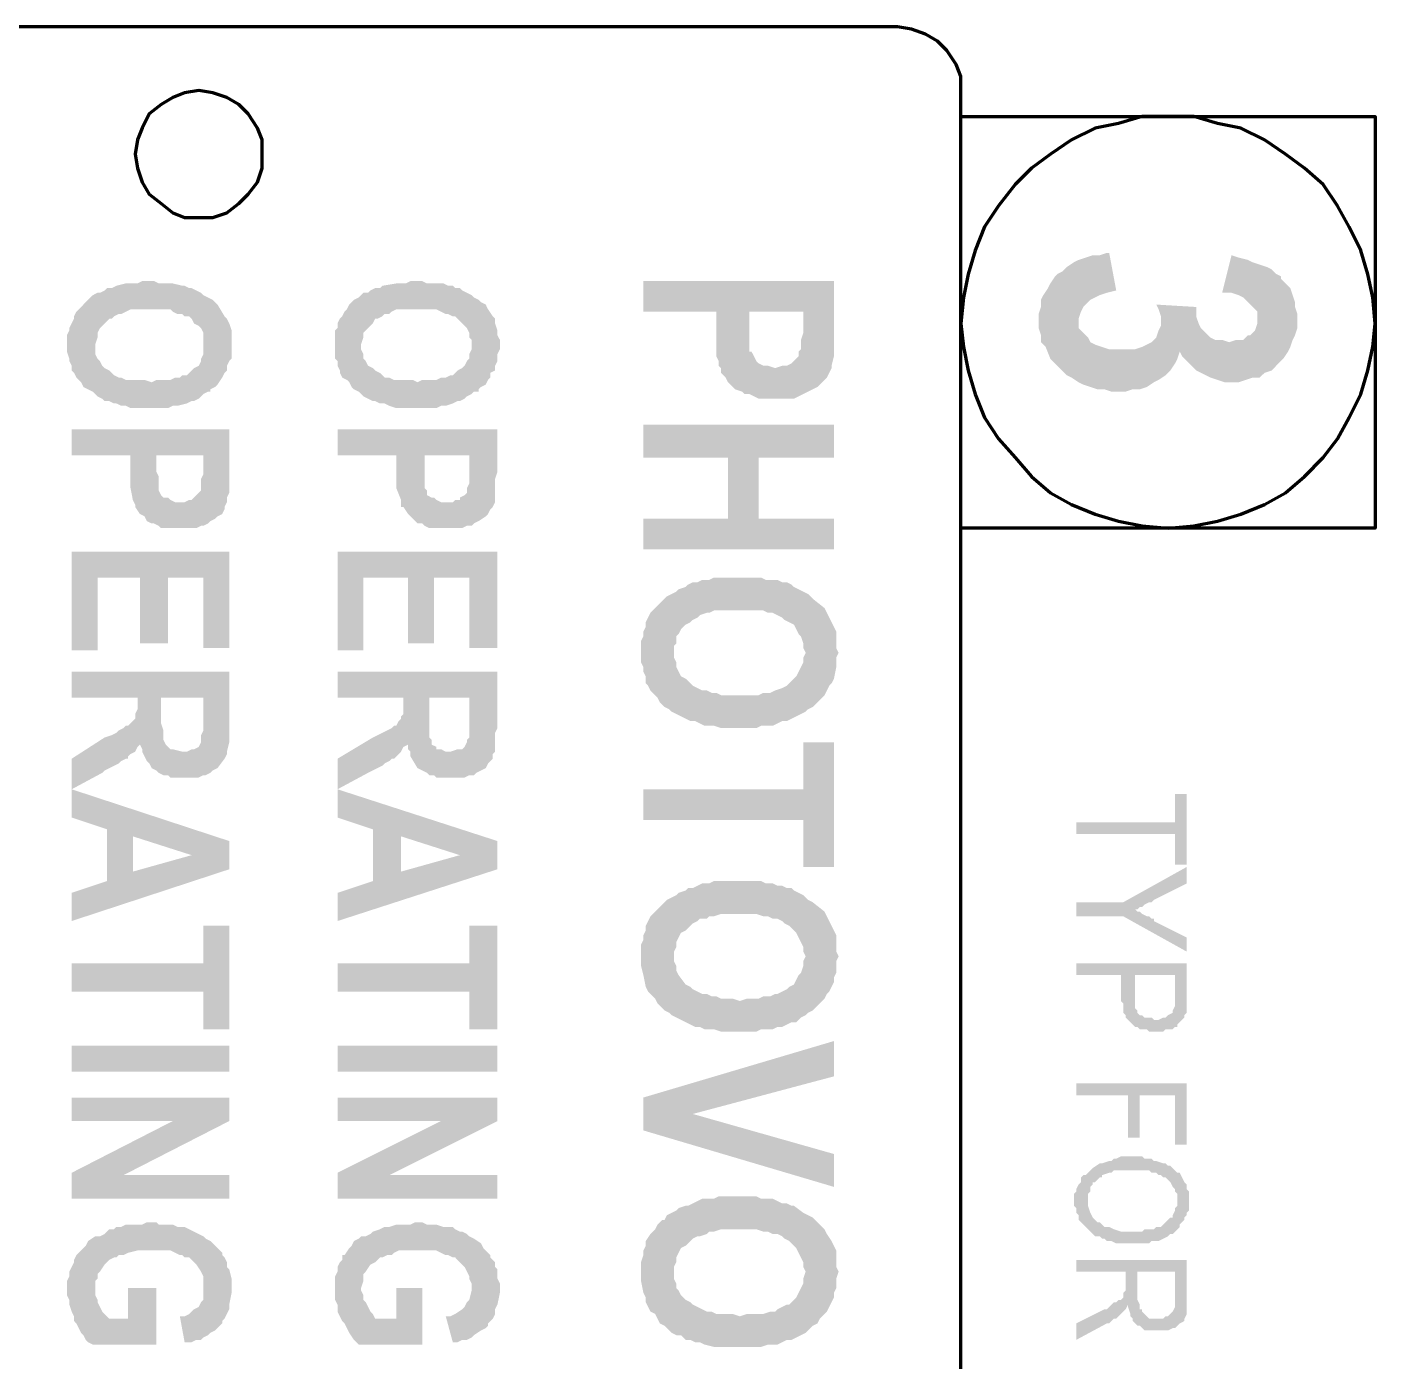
# Model space of a CAD drawing. Header units: inches. Extents: x -186 to 186, y -282 to 282.
# Drawn here: x -161.93 to -140.7, y 127.89 to 148.89 of the extents above; entities that cross this region are included whole.
import ezdxf

# ---------------------------------------------------------------- set-up
doc = ezdxf.new("R2010")
doc.units = ezdxf.units.IN
doc.header["$MEASUREMENT"] = 0
doc.layers.add('H', color=7, linetype='CONTINUOUS', lineweight=100)
doc.layers.add('P', color=250, linetype='CONTINUOUS', lineweight=100)

msp = doc.modelspace()

# ---------------------------------------------------------------- hatches: boundary and pattern name
at = {"layer": 'H', "linetype": 'Continuous'}
for points in [[(-144.778, 144.741), (-144.889, 145.333), (-144.926, 145.333), (-145.037, 145.296), (-145.148, 145.296), (-145.259, 145.259), (-145.37, 145.222), (-145.444, 145.185), (-145.556, 145.111), (-145.63, 145.037), (-145.704, 145), (-145.741, 144.963), (-145.815, 144.852), (-145.852, 144.778), (-145.926, 144.667), (-145.963, 144.593), (-145.963, 144.481), (-146, 144.37), (-146, 144.148), (-145.963, 144.037), (-145.963, 143.926), (-145.889, 143.852), (-145.815, 143.667), (-145.704, 143.556), (-145.63, 143.481), (-145.556, 143.407), (-145.481, 143.37), (-145.37, 143.296), (-145.37, 144.259), (-145.37, 144.296), (-145.333, 144.407), (-145.296, 144.481), (-145.222, 144.556), (-145.185, 144.593), (-145.111, 144.63), (-145.037, 144.667), (-144.926, 144.704)], [(-141.926, 144.296), (-141.926, 144.37), (-141.963, 144.481), (-141.963, 144.556), (-142, 144.667), (-142.037, 144.778), (-142.111, 144.852), (-142.185, 144.926), (-142.185, 144.963), (-142.259, 145), (-142.333, 145.074), (-142.407, 145.111), (-142.519, 145.148), (-142.63, 145.185), (-142.704, 145.222), (-142.852, 145.259), (-142.963, 145.296), (-143.111, 144.704), (-142.963, 144.704), (-142.852, 144.667), (-142.778, 144.63), (-142.704, 144.556), (-142.63, 144.481), (-142.556, 144.407), (-142.556, 144.296), (-142.519, 143.37), (-142.444, 143.444), (-142.333, 143.481), (-142.259, 143.556), (-142.222, 143.593), (-142.148, 143.667), (-142.074, 143.778), (-142.037, 143.852), (-142, 143.963), (-141.963, 144.037), (-141.926, 144.148)], [(-158.704, 143.889), (-158.704, 143.963), (-158.704, 144.037), (-158.704, 144.111), (-158.741, 144.222), (-158.778, 144.296), (-158.815, 144.333), (-158.926, 144.519), (-158.963, 144.556), (-159, 144.593), (-159.074, 144.63), (-159.148, 144.667), (-159.185, 144.704), (-159.259, 144.741), (-159.333, 144.778), (-159.37, 144.778), (-159.444, 144.815), (-159.481, 144.815), (-159.63, 144.852), (-159.704, 144.852), (-159.778, 144.852), (-159.852, 144.852), (-159.926, 144.889), (-160.111, 144.889), (-160.185, 144.852), (-160.222, 144.852), (-160.333, 144.852), (-160.37, 144.852), (-160.519, 144.815), (-160.593, 144.778), (-160.667, 144.778), (-160.704, 144.741), (-160.778, 144.704), (-160.815, 144.704), (-160.889, 144.667), (-160.926, 144.63), (-160.963, 144.593), (-161, 144.556), (-161.037, 144.519), (-161.111, 144.444), (-161.148, 144.407), (-161.185, 144.333), (-161.185, 144.296), (-161.222, 144.222), (-161.259, 144.148), (-161.259, 144.111), (-161.296, 144.037), (-161.296, 143.778), (-161.259, 143.667), (-161.259, 143.63), (-161.222, 143.556), (-161.222, 143.481), (-161.185, 143.444), (-161.148, 143.37), (-161.111, 143.333), (-161.074, 143.296), (-161.037, 143.222), (-160.963, 143.185), (-160.889, 143.148), (-160.852, 143.111), (-160.852, 143.889), (-160.815, 144), (-160.815, 144.074), (-160.778, 144.148), (-160.741, 144.185), (-160.704, 144.222), (-160.63, 144.296), (-160.593, 144.296), (-160.556, 144.333), (-160.481, 144.37), (-160.444, 144.37), (-160.37, 144.407), (-160.296, 144.444), (-160.222, 144.444), (-160.148, 144.444), (-160.074, 144.444), (-159.889, 144.444), (-159.815, 144.444), (-159.741, 144.444), (-159.667, 144.444), (-159.63, 144.407), (-159.556, 144.37), (-159.481, 144.37), (-159.444, 144.333), (-159.37, 144.333), (-159.333, 144.296), (-159.296, 144.222), (-159.222, 144.185), (-159.185, 144.148), (-159.148, 144.074), (-159.148, 144), (-159.148, 143.963), (-159.148, 143.889), (-159.074, 143.148), (-159.037, 143.148), (-159.037, 143.185), (-158.963, 143.222), (-158.926, 143.259), (-158.852, 143.37), (-158.815, 143.444), (-158.778, 143.481), (-158.778, 143.556), (-158.741, 143.63), (-158.704, 143.667), (-158.704, 143.741), (-158.704, 143.815)], [(-154.481, 143.889), (-154.481, 143.963), (-154.519, 144.037), (-154.519, 144.111), (-154.556, 144.222), (-154.556, 144.296), (-154.593, 144.333), (-154.667, 144.444), (-154.704, 144.519), (-154.778, 144.556), (-154.815, 144.593), (-154.889, 144.63), (-154.926, 144.667), (-155, 144.704), (-155.074, 144.741), (-155.111, 144.778), (-155.185, 144.778), (-155.222, 144.815), (-155.296, 144.815), (-155.37, 144.852), (-155.444, 144.852), (-155.481, 144.852), (-155.556, 144.852), (-155.63, 144.852), (-155.704, 144.889), (-155.889, 144.889), (-155.963, 144.852), (-156.037, 144.852), (-156.111, 144.852), (-156.333, 144.815), (-156.37, 144.778), (-156.444, 144.778), (-156.519, 144.741), (-156.556, 144.704), (-156.63, 144.704), (-156.667, 144.667), (-156.704, 144.63), (-156.778, 144.593), (-156.815, 144.556), (-156.852, 144.519), (-156.889, 144.444), (-156.926, 144.407), (-156.963, 144.333), (-157, 144.296), (-157.037, 144.222), (-157.037, 144.148), (-157.074, 144.111), (-157.074, 144.037), (-157.074, 143.778), (-157.074, 143.667), (-157.037, 143.63), (-157.037, 143.556), (-157, 143.481), (-157, 143.444), (-156.963, 143.37), (-156.889, 143.333), (-156.852, 143.296), (-156.815, 143.222), (-156.778, 143.185), (-156.704, 143.148), (-156.667, 143.111), (-156.667, 143.889), (-156.63, 144), (-156.63, 144.074), (-156.556, 144.148), (-156.519, 144.185), (-156.481, 144.222), (-156.444, 144.296), (-156.407, 144.296), (-156.333, 144.333), (-156.296, 144.37), (-156.222, 144.37), (-156.185, 144.407), (-156.111, 144.444), (-156.037, 144.444), (-155.963, 144.444), (-155.852, 144.444), (-155.704, 144.444), (-155.63, 144.444), (-155.556, 144.444), (-155.481, 144.444), (-155.407, 144.407), (-155.333, 144.37), (-155.296, 144.37), (-155.222, 144.333), (-155.185, 144.333), (-155.148, 144.296), (-155.074, 144.222), (-155.037, 144.185), (-155, 144.148), (-154.963, 144.074), (-154.963, 144), (-154.926, 143.963), (-154.926, 143.889), (-154.889, 143.148), (-154.815, 143.148), (-154.815, 143.185), (-154.778, 143.222), (-154.704, 143.259), (-154.667, 143.333), (-154.63, 143.37), (-154.63, 143.444), (-154.556, 143.481), (-154.556, 143.556), (-154.519, 143.63), (-154.519, 143.667), (-154.519, 143.741), (-154.481, 143.815)], [(-149.222, 144.111), (-149.222, 144.889), (-152.222, 144.889), (-152.222, 144.407), (-151.074, 144.407), (-151.074, 143.889), (-151.074, 143.815), (-151.074, 143.704), (-151.037, 143.63), (-151.037, 143.556), (-151, 143.519), (-151, 143.444), (-150.926, 143.37), (-150.889, 143.296), (-150.778, 143.185), (-150.667, 143.148), (-150.63, 143.111), (-150.556, 144.407), (-149.704, 144.407), (-149.704, 144.185), (-149.704, 143.111), (-149.63, 143.148), (-149.556, 143.185), (-149.481, 143.222), (-149.444, 143.259), (-149.37, 143.333), (-149.333, 143.37), (-149.296, 143.444), (-149.259, 143.519), (-149.259, 143.556), (-149.222, 143.704), (-149.222, 143.778), (-149.222, 143.889), (-149.222, 144)], [(-149.704, 143.111), (-149.704, 144.185), (-149.704, 144.074), (-149.741, 143.963), (-149.741, 143.889), (-149.741, 143.815), (-149.778, 143.778), (-149.778, 143.704), (-149.815, 143.667), (-149.889, 143.593), (-149.963, 143.556), (-150.037, 143.556), (-150.148, 143.519), (-150.259, 143.556), (-150.333, 143.556), (-150.407, 143.593), (-150.444, 143.63), (-150.481, 143.704), (-150.519, 143.778), (-150.556, 143.778), (-150.556, 143.852), (-150.556, 143.926), (-150.556, 144.407), (-150.63, 143.111), (-150.556, 143.111), (-150.481, 143.074), (-150.407, 143.037), (-150.333, 143.037), (-150.222, 143.037), (-150, 143.037), (-149.926, 143.037), (-149.852, 143.037), (-149.778, 143.074)], [(-142.519, 143.37), (-142.556, 144.296), (-142.556, 144.222), (-142.593, 144.111), (-142.667, 144.037), (-142.704, 144.037), (-142.778, 143.963), (-142.889, 143.963), (-143, 143.926), (-143.111, 143.963), (-143.222, 143.963), (-143.296, 144), (-143.37, 144.074), (-143.444, 144.148), (-143.481, 144.222), (-143.519, 144.333), (-143.519, 144.481), (-144.148, 144.519), (-144.111, 144.444), (-144.074, 144.333), (-144.074, 144.222), (-144, 143.407), (-143.926, 143.481), (-143.852, 143.593), (-143.815, 143.667), (-143.778, 143.778), (-143.741, 143.704), (-143.667, 143.63), (-143.593, 143.556), (-143.519, 143.481), (-143.444, 143.444), (-143.37, 143.407), (-143.296, 143.37), (-143.074, 143.296), (-142.852, 143.296), (-142.741, 143.333), (-142.63, 143.37)], [(-144, 143.407), (-144.074, 144.222), (-144.074, 144.185), (-144.111, 144.111), (-144.148, 144), (-144.222, 143.926), (-144.296, 143.889), (-144.37, 143.852), (-144.481, 143.815), (-144.556, 143.815), (-144.704, 143.815), (-144.778, 143.815), (-144.889, 143.815), (-145, 143.852), (-145.111, 143.889), (-145.185, 143.926), (-145.222, 144), (-145.296, 144.074), (-145.37, 144.148), (-145.37, 144.259), (-145.37, 143.296), (-145.296, 143.259), (-145.185, 143.222), (-145.074, 143.185), (-144.963, 143.185), (-144.852, 143.148), (-144.63, 143.148), (-144.519, 143.185), (-144.407, 143.185), (-144.296, 143.222), (-144.185, 143.296), (-144.111, 143.333)], [(-159.074, 143.148), (-159.148, 143.889), (-159.148, 143.815), (-159.148, 143.741), (-159.185, 143.667), (-159.185, 143.63), (-159.222, 143.556), (-159.296, 143.519), (-159.333, 143.481), (-159.37, 143.444), (-159.407, 143.407), (-159.481, 143.407), (-159.519, 143.37), (-159.593, 143.37), (-159.667, 143.333), (-159.741, 143.333), (-159.815, 143.333), (-159.889, 143.333), (-159.963, 143.296), (-160.074, 143.333), (-160.148, 143.333), (-160.222, 143.333), (-160.296, 143.333), (-160.37, 143.333), (-160.444, 143.37), (-160.481, 143.37), (-160.556, 143.407), (-160.593, 143.444), (-160.63, 143.481), (-160.704, 143.519), (-160.741, 143.556), (-160.778, 143.63), (-160.815, 143.667), (-160.852, 143.741), (-160.852, 143.815), (-160.852, 143.889), (-160.852, 143.111), (-160.815, 143.074), (-160.741, 143.037), (-160.704, 143), (-160.63, 143), (-160.556, 142.963), (-160.519, 142.963), (-160.444, 142.926), (-160.37, 142.926), (-160.296, 142.889), (-160.222, 142.889), (-160.074, 142.889), (-160, 142.889), (-159.926, 142.889), (-159.778, 142.889), (-159.704, 142.889), (-159.63, 142.926), (-159.556, 142.926), (-159.407, 142.963), (-159.333, 143), (-159.296, 143), (-159.222, 143.037), (-159.185, 143.074), (-159.148, 143.111)], [(-154.889, 143.148), (-154.926, 143.889), (-154.926, 143.815), (-154.963, 143.741), (-154.963, 143.667), (-155, 143.63), (-155.037, 143.556), (-155.074, 143.519), (-155.148, 143.481), (-155.222, 143.407), (-155.259, 143.407), (-155.333, 143.37), (-155.407, 143.37), (-155.481, 143.333), (-155.519, 143.333), (-155.63, 143.333), (-155.704, 143.333), (-155.778, 143.296), (-155.852, 143.333), (-155.963, 143.333), (-156.037, 143.333), (-156.111, 143.333), (-156.148, 143.333), (-156.222, 143.37), (-156.296, 143.37), (-156.333, 143.407), (-156.37, 143.444), (-156.444, 143.481), (-156.481, 143.519), (-156.556, 143.556), (-156.593, 143.63), (-156.63, 143.667), (-156.63, 143.741), (-156.667, 143.815), (-156.667, 143.889), (-156.667, 143.111), (-156.63, 143.074), (-156.556, 143.037), (-156.481, 143), (-156.444, 143), (-156.37, 142.963), (-156.296, 142.963), (-156.222, 142.926), (-156.111, 142.889), (-156.037, 142.889), (-155.852, 142.889), (-155.778, 142.889), (-155.704, 142.889), (-155.556, 142.889), (-155.481, 142.889), (-155.407, 142.926), (-155.333, 142.926), (-155.222, 142.963), (-155.148, 143), (-155.111, 143), (-155.037, 143.037), (-155, 143.074), (-154.926, 143.111)], [(-149.222, 142.111), (-149.222, 142.63), (-152.222, 142.63), (-152.222, 142.111), (-150.889, 142.111), (-150.889, 141.148), (-150.407, 142.111)], [(-158.741, 141.889), (-158.741, 142.556), (-161.222, 142.556), (-161.222, 142.148), (-160.296, 142.148), (-160.296, 141.63), (-160.259, 141.444), (-160.222, 141.37), (-160.222, 141.333), (-160.148, 141.222), (-160.074, 141.185), (-160.037, 141.111), (-159.963, 141.074), (-159.926, 141.074), (-159.889, 142.148), (-159.148, 142.148), (-159.148, 141.926), (-159.148, 141.037), (-159.074, 141.074), (-159.037, 141.111), (-158.963, 141.148), (-158.926, 141.185), (-158.852, 141.222), (-158.815, 141.296), (-158.815, 141.333), (-158.778, 141.407), (-158.778, 141.444), (-158.778, 141.481), (-158.741, 141.556), (-158.741, 141.778)], [(-154.519, 141.889), (-154.519, 142.556), (-157.037, 142.556), (-157.037, 142.148), (-156.111, 142.148), (-156.111, 141.63), (-156.037, 141.444), (-156.037, 141.37), (-156.037, 141.333), (-156, 141.333), (-155.926, 141.222), (-155.889, 141.185), (-155.815, 141.111), (-155.778, 141.074), (-155.704, 141.074), (-155.667, 142.148), (-154.963, 142.148), (-154.963, 141.926), (-154.926, 141.037), (-154.889, 141.074), (-154.815, 141.111), (-154.704, 141.185), (-154.667, 141.222), (-154.63, 141.296), (-154.593, 141.333), (-154.556, 141.407), (-154.556, 141.444), (-154.556, 141.481), (-154.556, 141.556), (-154.556, 141.778)], [(-159.148, 141.037), (-159.148, 141.926), (-159.148, 141.852), (-159.185, 141.778), (-159.185, 141.704), (-159.185, 141.63), (-159.185, 141.593), (-159.222, 141.556), (-159.259, 141.519), (-159.296, 141.481), (-159.333, 141.444), (-159.37, 141.444), (-159.444, 141.407), (-159.593, 141.407), (-159.667, 141.444), (-159.704, 141.481), (-159.778, 141.481), (-159.815, 141.519), (-159.852, 141.593), (-159.852, 141.63), (-159.852, 141.667), (-159.852, 141.741), (-159.852, 141.815), (-159.889, 141.889), (-159.889, 142.148), (-159.926, 141.074), (-159.852, 141.037), (-159.815, 141), (-159.741, 141), (-159.667, 141), (-159.333, 141), (-159.259, 141), (-159.185, 141.037)], [(-154.926, 141.037), (-154.963, 141.926), (-154.963, 141.852), (-154.963, 141.778), (-154.963, 141.704), (-155, 141.63), (-155, 141.593), (-155, 141.556), (-155.037, 141.519), (-155.111, 141.481), (-155.111, 141.444), (-155.185, 141.444), (-155.222, 141.407), (-155.407, 141.407), (-155.481, 141.444), (-155.519, 141.481), (-155.556, 141.481), (-155.63, 141.519), (-155.63, 141.593), (-155.667, 141.63), (-155.667, 141.667), (-155.667, 141.741), (-155.667, 141.815), (-155.667, 141.889), (-155.667, 142.148), (-155.704, 141.074), (-155.667, 141.037), (-155.593, 141), (-155.481, 141), (-155.148, 141), (-155.074, 141), (-155, 141.037)], [(-149.222, 140.667), (-149.222, 141.148), (-150.407, 141.148), (-150.407, 142.111), (-150.889, 141.148), (-152.222, 141.148), (-152.222, 140.667)], [(-158.741, 139.111), (-158.741, 140.63), (-161.222, 140.63), (-161.222, 139.074), (-160.815, 139.074), (-160.815, 140.222), (-160.148, 140.222), (-160.148, 139.185), (-159.704, 139.185), (-159.704, 140.222), (-159.148, 140.222), (-159.148, 139.111)], [(-154.519, 139.111), (-154.519, 140.63), (-157.037, 140.63), (-157.037, 139.074), (-156.63, 139.074), (-156.63, 140.222), (-155.926, 140.222), (-155.926, 139.185), (-155.519, 139.185), (-155.519, 140.222), (-154.963, 140.222), (-154.963, 139.111)], [(-149.148, 139.037), (-149.185, 139.111), (-149.185, 139.222), (-149.185, 139.296), (-149.185, 139.37), (-149.222, 139.444), (-149.259, 139.519), (-149.296, 139.593), (-149.333, 139.667), (-149.37, 139.741), (-149.556, 139.889), (-149.63, 139.963), (-149.704, 140), (-149.778, 140.037), (-149.852, 140.074), (-149.889, 140.111), (-149.963, 140.148), (-150.037, 140.148), (-150.111, 140.185), (-150.185, 140.185), (-150.296, 140.185), (-150.37, 140.222), (-150.444, 140.222), (-150.556, 140.222), (-150.63, 140.222), (-150.852, 140.222), (-150.926, 140.222), (-151.037, 140.222), (-151.111, 140.222), (-151.185, 140.185), (-151.296, 140.185), (-151.37, 140.148), (-151.444, 140.148), (-151.519, 140.111), (-151.556, 140.074), (-151.667, 140.037), (-151.704, 140), (-151.778, 139.963), (-151.852, 139.926), (-151.889, 139.889), (-151.926, 139.852), (-152, 139.778), (-152.037, 139.741), (-152.111, 139.667), (-152.148, 139.593), (-152.185, 139.519), (-152.185, 139.444), (-152.222, 139.37), (-152.222, 139.296), (-152.259, 139.222), (-152.259, 139.148), (-152.259, 139), (-152.259, 138.889), (-152.222, 138.815), (-152.222, 138.741), (-152.185, 138.667), (-152.185, 138.556), (-152.148, 138.519), (-152.111, 138.444), (-152.037, 138.37), (-152, 138.333), (-151.963, 138.259), (-151.889, 138.185), (-151.815, 138.148), (-151.778, 138.111), (-151.741, 139.037), (-151.741, 139.148), (-151.704, 139.185), (-151.704, 139.296), (-151.667, 139.333), (-151.63, 139.407), (-151.556, 139.481), (-151.481, 139.519), (-151.444, 139.556), (-151.37, 139.593), (-151.333, 139.63), (-151.222, 139.667), (-151.185, 139.667), (-151.111, 139.704), (-151, 139.704), (-150.889, 139.704), (-150.519, 139.704), (-150.444, 139.704), (-150.333, 139.704), (-150.259, 139.667), (-150.185, 139.667), (-150.111, 139.63), (-150.037, 139.593), (-150, 139.556), (-149.926, 139.519), (-149.852, 139.481), (-149.815, 139.407), (-149.778, 139.333), (-149.741, 139.296), (-149.704, 139.185), (-149.704, 139.111), (-149.667, 139.037), (-149.63, 138.148), (-149.556, 138.185), (-149.481, 138.259), (-149.444, 138.296), (-149.37, 138.37), (-149.333, 138.444), (-149.296, 138.519), (-149.259, 138.556), (-149.222, 138.63), (-149.185, 138.815), (-149.185, 138.889), (-149.185, 138.963)], [(-149.63, 138.148), (-149.667, 139.037), (-149.704, 138.963), (-149.704, 138.889), (-149.741, 138.815), (-149.778, 138.741), (-149.815, 138.667), (-149.852, 138.63), (-149.926, 138.556), (-149.963, 138.519), (-150.037, 138.481), (-150.148, 138.444), (-150.222, 138.407), (-150.333, 138.407), (-150.407, 138.37), (-150.519, 138.37), (-150.593, 138.37), (-150.704, 138.37), (-150.815, 138.37), (-150.889, 138.37), (-151, 138.37), (-151.074, 138.407), (-151.148, 138.407), (-151.222, 138.444), (-151.296, 138.444), (-151.37, 138.481), (-151.444, 138.519), (-151.481, 138.556), (-151.556, 138.63), (-151.63, 138.667), (-151.667, 138.741), (-151.704, 138.815), (-151.704, 138.889), (-151.741, 138.963), (-151.741, 139.037), (-151.778, 138.111), (-151.704, 138.074), (-151.63, 138.037), (-151.556, 138), (-151.481, 137.963), (-151.407, 137.963), (-151.333, 137.926), (-151.259, 137.889), (-151.111, 137.889), (-151, 137.852), (-150.889, 137.852), (-150.519, 137.852), (-150.444, 137.852), (-150.37, 137.889), (-150.259, 137.889), (-150.185, 137.889), (-150.111, 137.926), (-150.037, 137.963), (-149.963, 137.963), (-149.815, 138.037), (-149.741, 138.074), (-149.667, 138.111)], [(-158.741, 137.852), (-158.741, 138.741), (-161.222, 138.741), (-161.222, 138.333), (-160.185, 138.333), (-160.185, 138.222), (-160.185, 137.556), (-160.148, 137.593), (-160.111, 137.519), (-160.111, 137.481), (-160.074, 137.407), (-160.037, 137.333), (-160, 137.296), (-159.963, 137.222), (-159.889, 137.185), (-159.852, 137.148), (-159.815, 138.333), (-159.148, 138.333), (-159.148, 137.111), (-159.111, 137.111), (-159.037, 137.148), (-159, 137.185), (-158.926, 137.222), (-158.815, 137.37), (-158.778, 137.444), (-158.778, 137.481), (-158.741, 137.63), (-158.741, 137.778)], [(-154.519, 137.852), (-154.519, 138.741), (-157.037, 138.741), (-157.037, 138.333), (-156, 138.333), (-156, 138.222), (-156, 137.556), (-155.926, 137.593), (-155.926, 137.519), (-155.889, 137.481), (-155.889, 137.407), (-155.778, 137.222), (-155.704, 137.185), (-155.63, 137.148), (-155.593, 138.333), (-154.963, 138.333), (-154.963, 137.111), (-154.889, 137.111), (-154.852, 137.148), (-154.778, 137.185), (-154.704, 137.222), (-154.667, 137.296), (-154.593, 137.37), (-154.593, 137.444), (-154.556, 137.481), (-154.556, 137.63), (-154.556, 137.778)], [(-160.185, 137.556), (-160.185, 138.222), (-160.185, 138.148), (-160.222, 138.074), (-160.222, 138.037), (-160.222, 138), (-160.259, 137.963), (-160.333, 137.889), (-160.37, 137.889), (-160.407, 137.852), (-160.481, 137.815), (-160.519, 137.778), (-160.593, 137.741), (-160.704, 137.704), (-161.222, 137.37), (-161.222, 136.889), (-160.741, 137.148), (-160.704, 137.185), (-160.63, 137.222), (-160.481, 137.296), (-160.444, 137.333), (-160.37, 137.37), (-160.333, 137.37), (-160.333, 137.407), (-160.296, 137.444), (-160.222, 137.481)], [(-159.148, 137.111), (-159.148, 138), (-159.148, 137.815), (-159.185, 137.741), (-159.185, 137.704), (-159.185, 137.667), (-159.185, 137.63), (-159.222, 137.556), (-159.296, 137.519), (-159.333, 137.519), (-159.407, 137.481), (-159.481, 137.481), (-159.63, 137.519), (-159.667, 137.519), (-159.704, 137.556), (-159.741, 137.593), (-159.778, 137.667), (-159.778, 137.704), (-159.778, 137.815), (-159.815, 137.926), (-159.815, 138.333), (-159.852, 137.148), (-159.778, 137.111), (-159.704, 137.111), (-159.667, 137.074), (-159.593, 137.074), (-159.296, 137.074), (-159.222, 137.074)], [(-156, 137.556), (-156, 138.222), (-156, 138.148), (-156, 138.074), (-156.037, 138.037), (-156.037, 138), (-156.074, 137.963), (-156.111, 137.889), (-156.148, 137.889), (-156.185, 137.852), (-156.259, 137.815), (-156.333, 137.778), (-156.407, 137.741), (-156.481, 137.704), (-157.037, 137.37), (-157.037, 136.889), (-156.556, 137.148), (-156.481, 137.185), (-156.407, 137.222), (-156.333, 137.259), (-156.296, 137.296), (-156.222, 137.333), (-156.185, 137.37), (-156.148, 137.37), (-156.111, 137.407), (-156.074, 137.444), (-156.037, 137.481)], [(-154.963, 137.111), (-154.963, 138), (-154.963, 137.815), (-154.963, 137.741), (-154.963, 137.704), (-155, 137.667), (-155, 137.63), (-155.037, 137.556), (-155.074, 137.519), (-155.148, 137.519), (-155.259, 137.481), (-155.296, 137.481), (-155.333, 137.481), (-155.407, 137.519), (-155.481, 137.519), (-155.481, 137.556), (-155.556, 137.593), (-155.556, 137.667), (-155.593, 137.704), (-155.593, 137.815), (-155.593, 137.926), (-155.593, 138.333), (-155.63, 137.148), (-155.593, 137.111), (-155.519, 137.111), (-155.481, 137.074), (-155.37, 137.074), (-155.111, 137.074), (-155.037, 137.074)], [(-149.222, 135.667), (-149.222, 137.63), (-149.704, 137.63), (-149.704, 136.889), (-152.222, 136.889), (-152.222, 136.407), (-149.704, 136.407), (-149.704, 135.667)], [(-158.741, 135.63), (-158.741, 136.074), (-161.222, 136.889), (-161.222, 136.444), (-160.667, 136.259), (-160.667, 135.444), (-160.259, 136.148), (-159.333, 135.852)], [(-154.519, 135.63), (-154.519, 136.074), (-157.037, 136.889), (-157.037, 136.444), (-156.481, 136.259), (-156.481, 135.444), (-156.037, 136.148), (-155.111, 135.852)], [(-143.667, 135.704), (-143.667, 136.815), (-143.852, 136.815), (-143.852, 136.37), (-145.407, 136.37), (-145.407, 136.185), (-143.852, 136.185), (-143.852, 135.704)], [(-158.741, 135.63), (-159.333, 135.852), (-160.259, 135.593), (-160.259, 136.148), (-160.667, 135.444), (-161.222, 135.259), (-161.222, 134.815)], [(-154.519, 135.63), (-155.111, 135.852), (-156.037, 135.593), (-156.037, 136.148), (-156.481, 135.444), (-157.037, 135.259), (-157.037, 134.815)], [(-143.667, 135.407), (-143.667, 135.667), (-144.667, 135.111), (-144.481, 135), (-144.444, 135), (-144.407, 135.037), (-144.37, 135.037), (-144.333, 135.074), (-144.259, 135.111), (-144.222, 135.111), (-144.185, 135.148)], [(-149.148, 134.259), (-149.185, 134.333), (-149.185, 134.444), (-149.185, 134.519), (-149.185, 134.593), (-149.259, 134.741), (-149.296, 134.815), (-149.333, 134.889), (-149.37, 134.963), (-149.556, 135.111), (-149.63, 135.148), (-149.704, 135.222), (-149.852, 135.296), (-149.889, 135.333), (-149.963, 135.333), (-150.037, 135.37), (-150.111, 135.37), (-150.185, 135.407), (-150.296, 135.407), (-150.37, 135.444), (-150.444, 135.444), (-150.556, 135.444), (-150.63, 135.444), (-150.852, 135.444), (-150.926, 135.444), (-151.037, 135.444), (-151.111, 135.444), (-151.185, 135.407), (-151.296, 135.407), (-151.37, 135.37), (-151.444, 135.333), (-151.519, 135.333), (-151.556, 135.296), (-151.667, 135.259), (-151.704, 135.222), (-151.778, 135.185), (-151.852, 135.148), (-151.889, 135.111), (-151.926, 135.074), (-152, 135), (-152.037, 134.963), (-152.111, 134.889), (-152.148, 134.815), (-152.185, 134.741), (-152.185, 134.667), (-152.222, 134.593), (-152.222, 134.519), (-152.259, 134.444), (-152.259, 134.333), (-152.259, 134.185), (-152.259, 134.111), (-152.222, 133.963), (-152.185, 133.778), (-152.148, 133.704), (-152.111, 133.667), (-152.037, 133.593), (-152, 133.519), (-151.963, 133.481), (-151.889, 133.407), (-151.815, 133.37), (-151.778, 133.333), (-151.741, 134.259), (-151.741, 134.333), (-151.704, 134.407), (-151.704, 134.481), (-151.667, 134.556), (-151.63, 134.63), (-151.556, 134.667), (-151.481, 134.741), (-151.444, 134.778), (-151.37, 134.815), (-151.333, 134.852), (-151.222, 134.852), (-151.185, 134.889), (-151.111, 134.889), (-151, 134.926), (-150.889, 134.926), (-150.519, 134.926), (-150.444, 134.926), (-150.333, 134.889), (-150.259, 134.889), (-150.185, 134.852), (-150.111, 134.852), (-150.037, 134.815), (-150, 134.778), (-149.926, 134.741), (-149.852, 134.667), (-149.815, 134.63), (-149.778, 134.556), (-149.741, 134.481), (-149.704, 134.407), (-149.704, 134.333), (-149.667, 134.259), (-149.63, 133.37), (-149.556, 133.407), (-149.481, 133.481), (-149.444, 133.519), (-149.37, 133.593), (-149.333, 133.667), (-149.296, 133.704), (-149.259, 133.778), (-149.222, 133.852), (-149.222, 133.926), (-149.185, 134), (-149.185, 134.111), (-149.185, 134.185)], [(-143.667, 134.333), (-143.667, 134.556), (-144.185, 134.815), (-144.185, 134.852), (-144.222, 134.852), (-144.259, 134.889), (-144.296, 134.889), (-144.37, 134.926), (-144.407, 134.963), (-144.444, 134.963), (-144.481, 135), (-144.667, 135.111), (-145.407, 135.111), (-145.407, 134.889), (-144.667, 134.889)], [(-158.741, 133.111), (-158.741, 134.741), (-159.148, 134.741), (-159.148, 134.148), (-161.222, 134.148), (-161.222, 133.704), (-159.148, 133.704), (-159.148, 133.111)], [(-154.519, 133.111), (-154.519, 134.741), (-154.963, 134.741), (-154.963, 134.148), (-157.037, 134.148), (-157.037, 133.704), (-154.963, 133.704), (-154.963, 133.111)], [(-149.63, 133.37), (-149.667, 134.259), (-149.704, 134.185), (-149.704, 134.111), (-149.741, 134), (-149.778, 133.963), (-149.815, 133.889), (-149.852, 133.815), (-149.926, 133.778), (-149.963, 133.741), (-150.037, 133.704), (-150.111, 133.667), (-150.148, 133.667), (-150.222, 133.63), (-150.333, 133.63), (-150.407, 133.593), (-150.519, 133.593), (-150.593, 133.593), (-150.704, 133.556), (-150.815, 133.593), (-150.889, 133.593), (-151, 133.593), (-151.074, 133.63), (-151.148, 133.63), (-151.222, 133.667), (-151.296, 133.667), (-151.37, 133.704), (-151.444, 133.741), (-151.481, 133.778), (-151.556, 133.815), (-151.667, 133.963), (-151.704, 134.037), (-151.704, 134.111), (-151.741, 134.185), (-151.741, 134.259), (-151.778, 133.333), (-151.704, 133.296), (-151.63, 133.259), (-151.556, 133.222), (-151.481, 133.185), (-151.407, 133.148), (-151.333, 133.148), (-151.259, 133.111), (-151.111, 133.111), (-151, 133.074), (-150.889, 133.074), (-150.519, 133.074), (-150.444, 133.074), (-150.37, 133.111), (-150.259, 133.111), (-150.185, 133.111), (-150.111, 133.148), (-150.037, 133.148), (-149.963, 133.185), (-149.889, 133.222), (-149.815, 133.222), (-149.741, 133.296), (-149.667, 133.333)], [(-143.667, 133.63), (-143.667, 134.148), (-145.407, 134.148), (-145.407, 133.963), (-144.704, 133.963), (-144.704, 133.556), (-144.667, 133.519), (-144.667, 133.481), (-144.667, 133.37), (-144.63, 133.333), (-144.63, 133.296), (-144.593, 133.259), (-144.519, 133.185), (-144.481, 133.148), (-144.481, 133.963), (-143.852, 133.963), (-143.852, 133.148), (-143.815, 133.148), (-143.815, 133.185), (-143.778, 133.222), (-143.741, 133.259), (-143.704, 133.296), (-143.704, 133.333), (-143.667, 133.37), (-143.667, 133.407), (-143.667, 133.444), (-143.667, 133.519), (-143.667, 133.556)], [(-143.852, 133.148), (-143.852, 133.63), (-143.852, 133.593), (-143.852, 133.519), (-143.852, 133.481), (-143.889, 133.407), (-143.889, 133.37), (-143.963, 133.333), (-144, 133.296), (-144.037, 133.296), (-144.111, 133.259), (-144.185, 133.259), (-144.222, 133.296), (-144.296, 133.296), (-144.333, 133.296), (-144.37, 133.333), (-144.407, 133.333), (-144.444, 133.37), (-144.444, 133.407), (-144.481, 133.444), (-144.481, 133.481), (-144.481, 133.963), (-144.481, 133.148), (-144.444, 133.148), (-144.407, 133.111), (-144.37, 133.111), (-144.296, 133.111), (-144.259, 133.074), (-144.037, 133.074), (-144, 133.111), (-143.926, 133.111), (-143.889, 133.111)], [(-161.222, 132.444), (-158.741, 132.444), (-158.741, 132.852), (-161.222, 132.852)], [(-157.037, 132.444), (-154.519, 132.444), (-154.519, 132.852), (-157.037, 132.852)], [(-149.222, 132.37), (-149.222, 132.926), (-152.222, 132.037), (-151.444, 131.778)], [(-143.667, 131.296), (-143.667, 132.259), (-145.407, 132.259), (-145.407, 132.074), (-144.593, 132.074), (-144.593, 131.407), (-144.407, 131.407), (-144.407, 132.074), (-143.852, 132.074), (-143.852, 131.296)], [(-158.741, 131.667), (-158.741, 132.037), (-161.222, 132.037), (-161.222, 131.667), (-159.63, 131.667)], [(-154.519, 131.667), (-154.519, 132.037), (-157.037, 132.037), (-157.037, 131.667), (-155.407, 131.667)], [(-149.222, 130.63), (-149.222, 131.148), (-151.444, 131.778), (-152.222, 132.037), (-152.222, 131.519)], [(-158.741, 131.667), (-159.63, 131.667), (-161.222, 130.852), (-160.407, 130.815)], [(-154.519, 131.667), (-155.407, 131.667), (-157.037, 130.852), (-156.222, 130.815)], [(-143.63, 130.407), (-143.63, 130.519), (-143.63, 130.556), (-143.667, 130.593), (-143.667, 130.667), (-143.704, 130.704), (-143.741, 130.778), (-143.778, 130.852), (-143.815, 130.852), (-143.852, 130.889), (-143.889, 130.926), (-143.926, 130.963), (-143.963, 130.963), (-144, 131), (-144.037, 131), (-144.148, 131.037), (-144.185, 131.037), (-144.222, 131.074), (-144.296, 131.074), (-144.333, 131.074), (-144.37, 131.111), (-144.704, 131.111), (-144.778, 131.074), (-144.815, 131.074), (-144.852, 131.037), (-144.889, 131.037), (-145, 131), (-145.037, 131), (-145.148, 130.926), (-145.185, 130.889), (-145.222, 130.852), (-145.259, 130.815), (-145.296, 130.815), (-145.333, 130.778), (-145.333, 130.704), (-145.37, 130.667), (-145.407, 130.593), (-145.407, 130.556), (-145.444, 130.519), (-145.444, 130.333), (-145.407, 130.296), (-145.407, 130.222), (-145.37, 130.185), (-145.37, 130.148), (-145.37, 130.111), (-145.333, 130.074), (-145.296, 130.037), (-145.259, 130), (-145.222, 129.963), (-145.222, 130.407), (-145.222, 130.481), (-145.222, 130.519), (-145.185, 130.556), (-145.185, 130.63), (-145.148, 130.667), (-145.148, 130.704), (-145.111, 130.704), (-145.037, 130.778), (-145, 130.778), (-145, 130.815), (-144.889, 130.852), (-144.852, 130.852), (-144.815, 130.889), (-144.778, 130.889), (-144.704, 130.889), (-144.667, 130.889), (-144.63, 130.889), (-144.481, 130.889), (-144.444, 130.889), (-144.333, 130.889), (-144.259, 130.889), (-144.222, 130.852), (-144.185, 130.852), (-144.148, 130.852), (-144.111, 130.815), (-144.074, 130.815), (-144.037, 130.778), (-144, 130.778), (-143.963, 130.741), (-143.926, 130.704), (-143.889, 130.63), (-143.852, 130.593), (-143.852, 130.556), (-143.815, 130.519), (-143.815, 130.407), (-143.815, 129.963), (-143.778, 130), (-143.778, 130.037), (-143.741, 130.074), (-143.704, 130.111), (-143.704, 130.148), (-143.667, 130.185), (-143.667, 130.222), (-143.63, 130.259), (-143.63, 130.333), (-143.63, 130.37)], [(-158.741, 130.444), (-158.741, 130.815), (-160.407, 130.815), (-161.222, 130.852), (-161.222, 130.444)], [(-154.519, 130.444), (-154.519, 130.815), (-156.222, 130.815), (-157.037, 130.852), (-157.037, 130.444)], [(-149.148, 129.296), (-149.185, 129.37), (-149.185, 129.444), (-149.185, 129.519), (-149.185, 129.63), (-149.259, 129.778), (-149.333, 129.889), (-149.37, 129.963), (-149.556, 130.148), (-149.63, 130.185), (-149.704, 130.222), (-149.852, 130.333), (-149.889, 130.333), (-149.963, 130.37), (-150.037, 130.37), (-150.111, 130.407), (-150.185, 130.444), (-150.296, 130.444), (-150.37, 130.444), (-150.444, 130.481), (-150.556, 130.481), (-150.63, 130.481), (-150.852, 130.481), (-150.926, 130.481), (-151.037, 130.481), (-151.111, 130.444), (-151.185, 130.444), (-151.296, 130.444), (-151.37, 130.407), (-151.444, 130.37), (-151.519, 130.333), (-151.556, 130.333), (-151.667, 130.296), (-151.704, 130.259), (-151.778, 130.222), (-151.852, 130.185), (-151.889, 130.111), (-151.926, 130.111), (-152, 130.037), (-152.037, 129.963), (-152.111, 129.889), (-152.185, 129.778), (-152.185, 129.704), (-152.222, 129.63), (-152.222, 129.556), (-152.259, 129.444), (-152.259, 129.37), (-152.259, 129.222), (-152.259, 129.148), (-152.222, 128.963), (-152.185, 128.889), (-152.185, 128.815), (-152.148, 128.741), (-152.111, 128.667), (-152.037, 128.63), (-152, 128.556), (-151.963, 128.481), (-151.889, 128.444), (-151.815, 128.37), (-151.778, 128.333), (-151.741, 129.296), (-151.741, 129.37), (-151.704, 129.444), (-151.704, 129.519), (-151.667, 129.593), (-151.63, 129.667), (-151.556, 129.704), (-151.481, 129.778), (-151.444, 129.815), (-151.37, 129.852), (-151.333, 129.852), (-151.222, 129.889), (-151.185, 129.926), (-151.111, 129.926), (-151, 129.963), (-150.889, 129.963), (-150.519, 129.963), (-150.444, 129.963), (-150.333, 129.926), (-150.259, 129.926), (-150.185, 129.889), (-150.111, 129.889), (-150.037, 129.852), (-150, 129.815), (-149.926, 129.778), (-149.852, 129.704), (-149.815, 129.667), (-149.778, 129.593), (-149.741, 129.519), (-149.704, 129.444), (-149.704, 129.37), (-149.667, 129.296), (-149.63, 128.37), (-149.556, 128.444), (-149.481, 128.481), (-149.444, 128.556), (-149.37, 128.63), (-149.333, 128.667), (-149.296, 128.741), (-149.259, 128.815), (-149.222, 128.889), (-149.222, 128.963), (-149.185, 129.037), (-149.185, 129.111), (-149.185, 129.185)], [(-143.815, 129.963), (-143.815, 130.407), (-143.815, 130.333), (-143.852, 130.296), (-143.852, 130.259), (-143.889, 130.185), (-143.889, 130.148), (-143.926, 130.148), (-143.963, 130.111), (-144, 130.074), (-144.037, 130.037), (-144.074, 130), (-144.111, 130), (-144.148, 130), (-144.185, 129.963), (-144.222, 129.963), (-144.259, 129.963), (-144.333, 129.963), (-144.37, 129.926), (-144.407, 129.926), (-144.481, 129.926), (-144.556, 129.926), (-144.63, 129.926), (-144.704, 129.926), (-144.815, 129.963), (-144.889, 130), (-144.963, 130), (-145, 130.037), (-145.037, 130.074), (-145.074, 130.074), (-145.111, 130.111), (-145.148, 130.148), (-145.185, 130.222), (-145.222, 130.333), (-145.222, 130.407), (-145.222, 129.963), (-145.185, 129.926), (-145.148, 129.889), (-145.111, 129.852), (-145.037, 129.852), (-145, 129.815), (-144.963, 129.815), (-144.926, 129.778), (-144.889, 129.778), (-144.852, 129.778), (-144.778, 129.741), (-144.741, 129.741), (-144.704, 129.741), (-144.37, 129.741), (-144.296, 129.741), (-144.259, 129.741), (-144.222, 129.778), (-144.185, 129.778), (-144.111, 129.778), (-144.037, 129.815), (-143.963, 129.852), (-143.926, 129.889), (-143.889, 129.889), (-143.852, 129.926)], [(-159.111, 129.815), (-159.148, 129.852), (-159.222, 129.889), (-159.296, 129.926), (-159.37, 129.963), (-159.444, 130), (-159.556, 130), (-159.63, 130.037), (-159.704, 130.037), (-159.778, 130.037), (-159.852, 130.037), (-159.889, 130.074), (-160.037, 130.074), (-160.111, 130.037), (-160.222, 130.037), (-160.296, 130.037), (-160.37, 130.037), (-160.444, 130), (-160.519, 130), (-160.556, 129.963), (-160.63, 129.963), (-160.667, 129.926), (-160.704, 129.889), (-160.778, 129.852), (-160.852, 129.852), (-160.852, 129.037), (-160.852, 129.148), (-160.815, 129.185), (-160.815, 129.259), (-160.778, 129.296), (-160.704, 129.407), (-160.667, 129.444), (-160.63, 129.481), (-160.556, 129.519), (-160.519, 129.519), (-160.481, 129.556), (-160.407, 129.556), (-160.333, 129.593), (-160.185, 129.63), (-160.111, 129.63), (-160.037, 129.63), (-159.889, 129.63), (-159.815, 129.63), (-159.741, 129.63), (-159.667, 129.63), (-159.593, 129.593), (-159.519, 129.556), (-159.481, 129.556), (-159.444, 129.519), (-159.37, 129.519), (-159.333, 129.481), (-159.296, 129.444), (-159.259, 129.407), (-159.185, 129.296), (-159.148, 129.222), (-159.148, 129.185), (-159.148, 129.111), (-159.148, 129.037)], [(-154.889, 129.815), (-154.963, 129.852), (-155, 129.889), (-155.074, 129.926), (-155.111, 129.926), (-155.185, 129.963), (-155.222, 130), (-155.296, 130), (-155.37, 130), (-155.481, 130.037), (-155.556, 130.037), (-155.63, 130.037), (-155.704, 130.074), (-155.815, 130.074), (-155.889, 130.037), (-156.037, 130.037), (-156.111, 130.037), (-156.222, 130), (-156.296, 130), (-156.37, 129.963), (-156.481, 129.926), (-156.519, 129.889), (-156.593, 129.852), (-156.667, 129.852), (-156.667, 129.037), (-156.63, 129.148), (-156.63, 129.185), (-156.63, 129.259), (-156.593, 129.296), (-156.519, 129.407), (-156.444, 129.444), (-156.407, 129.481), (-156.37, 129.519), (-156.333, 129.519), (-156.259, 129.556), (-156.185, 129.556), (-156.148, 129.593), (-156.074, 129.63), (-156, 129.63), (-155.926, 129.63), (-155.852, 129.63), (-155.704, 129.63), (-155.63, 129.63), (-155.556, 129.63), (-155.481, 129.63), (-155.407, 129.593), (-155.333, 129.556), (-155.296, 129.556), (-155.222, 129.519), (-155.185, 129.519), (-155.148, 129.481), (-155.111, 129.444), (-155.074, 129.407), (-155.037, 129.37), (-155, 129.296), (-154.963, 129.222), (-154.963, 129.185), (-154.926, 129.111), (-154.926, 129.037)], [(-159.889, 128.148), (-159.889, 129.037), (-160.333, 129.037), (-160.333, 128.556), (-160.63, 128.556), (-160.704, 128.63), (-160.741, 128.667), (-160.778, 128.741), (-160.815, 128.815), (-160.815, 128.852), (-160.852, 128.926), (-160.852, 129), (-160.852, 129.852), (-160.963, 129.778), (-161, 129.704), (-161.037, 129.667), (-161.148, 129.556), (-161.185, 129.481), (-161.185, 129.444), (-161.259, 129.296), (-161.259, 129.222), (-161.296, 129.148), (-161.296, 128.926), (-161.259, 128.852), (-161.259, 128.778), (-161.222, 128.667), (-161.185, 128.593), (-161.185, 128.519), (-161.148, 128.481), (-161.111, 128.407), (-161.074, 128.333), (-161.037, 128.296), (-161, 128.222), (-160.963, 128.185), (-160.889, 128.148)], [(-158.704, 129.037), (-158.704, 129.111), (-158.704, 129.185), (-158.741, 129.333), (-158.778, 129.37), (-158.778, 129.444), (-158.815, 129.519), (-158.852, 129.556), (-158.852, 129.593), (-158.889, 129.63), (-158.926, 129.667), (-159, 129.741), (-159.037, 129.778), (-159.111, 129.815), (-159.148, 129.037), (-159.148, 129), (-159.148, 128.852), (-159.185, 128.815), (-159.222, 128.741), (-159.296, 128.704), (-159.333, 128.667), (-159.37, 128.63), (-159.444, 128.593), (-159.519, 128.593), (-159.444, 128.185), (-159.407, 128.185), (-159.333, 128.185), (-159.259, 128.222), (-159.185, 128.222), (-159.148, 128.259), (-159.074, 128.296), (-159.037, 128.333), (-158.963, 128.37), (-158.926, 128.407), (-158.889, 128.444), (-158.852, 128.481), (-158.852, 128.519), (-158.815, 128.556), (-158.778, 128.63), (-158.741, 128.704), (-158.741, 128.778), (-158.704, 128.963)], [(-155.704, 128.148), (-155.704, 129.037), (-156.111, 129.037), (-156.111, 128.556), (-156.444, 128.556), (-156.481, 128.63), (-156.519, 128.667), (-156.556, 128.741), (-156.593, 128.815), (-156.63, 128.852), (-156.63, 128.926), (-156.667, 129), (-156.667, 129.852), (-156.704, 129.815), (-156.778, 129.778), (-156.815, 129.704), (-156.852, 129.667), (-156.926, 129.556), (-156.963, 129.556), (-156.963, 129.481), (-157, 129.444), (-157.037, 129.37), (-157.037, 129.296), (-157.074, 129.222), (-157.074, 129.148), (-157.074, 128.926), (-157.074, 128.852), (-157.037, 128.778), (-157.037, 128.667), (-157, 128.593), (-156.963, 128.519), (-156.926, 128.481), (-156.889, 128.407), (-156.852, 128.333), (-156.778, 128.222), (-156.741, 128.185), (-156.704, 128.148)], [(-154.481, 129.037), (-154.481, 129.111), (-154.519, 129.185), (-154.519, 129.333), (-154.556, 129.37), (-154.556, 129.444), (-154.63, 129.519), (-154.63, 129.556), (-154.667, 129.593), (-154.704, 129.63), (-154.741, 129.667), (-154.778, 129.741), (-154.889, 129.815), (-154.926, 129.037), (-154.926, 129), (-154.963, 128.852), (-155, 128.815), (-155.037, 128.741), (-155.074, 128.704), (-155.185, 128.63), (-155.259, 128.593), (-155.333, 128.593), (-155.222, 128.185), (-155.148, 128.185), (-155.074, 128.222), (-155, 128.222), (-154.926, 128.259), (-154.889, 128.296), (-154.778, 128.37), (-154.704, 128.407), (-154.667, 128.444), (-154.667, 128.481), (-154.63, 128.519), (-154.593, 128.556), (-154.556, 128.63), (-154.556, 128.704), (-154.519, 128.778), (-154.481, 128.963)], [(-143.667, 128.852), (-143.667, 129.481), (-145.407, 129.481), (-145.407, 129.296), (-144.63, 129.296), (-144.63, 129.111), (-144.593, 128.778), (-144.593, 128.741), (-144.556, 128.63), (-144.556, 128.593), (-144.519, 128.556), (-144.519, 128.519), (-144.481, 128.481), (-144.444, 128.444), (-144.444, 129.296), (-143.852, 129.296), (-143.852, 128.852), (-143.815, 128.444), (-143.778, 128.481), (-143.704, 128.519), (-143.704, 128.556), (-143.667, 128.63), (-143.667, 128.667), (-143.667, 128.704), (-143.667, 128.741), (-143.667, 128.815)], [(-149.63, 128.37), (-149.667, 129.296), (-149.704, 129.185), (-149.704, 129.111), (-149.741, 129.037), (-149.778, 128.963), (-149.815, 128.889), (-149.852, 128.852), (-149.926, 128.778), (-149.963, 128.778), (-150.037, 128.741), (-150.111, 128.704), (-150.148, 128.667), (-150.222, 128.667), (-150.333, 128.63), (-150.407, 128.63), (-150.519, 128.63), (-150.593, 128.63), (-150.704, 128.593), (-150.815, 128.63), (-150.889, 128.63), (-151, 128.63), (-151.074, 128.63), (-151.148, 128.667), (-151.222, 128.667), (-151.296, 128.704), (-151.37, 128.741), (-151.444, 128.778), (-151.481, 128.815), (-151.556, 128.852), (-151.63, 128.926), (-151.667, 129), (-151.704, 129.037), (-151.704, 129.111), (-151.741, 129.185), (-151.741, 129.296), (-151.778, 128.333), (-151.704, 128.296), (-151.63, 128.296), (-151.556, 128.222), (-151.481, 128.222), (-151.407, 128.185), (-151.333, 128.185), (-151.259, 128.148), (-151.111, 128.111), (-151, 128.111), (-150.889, 128.111), (-150.519, 128.111), (-150.444, 128.111), (-150.37, 128.111), (-150.259, 128.148), (-150.185, 128.148), (-150.111, 128.148), (-150.037, 128.185), (-149.963, 128.222), (-149.889, 128.222), (-149.815, 128.259), (-149.741, 128.296), (-149.667, 128.333)], [(-143.815, 128.444), (-143.852, 128.852), (-143.852, 128.778), (-143.852, 128.741), (-143.889, 128.667), (-143.926, 128.63), (-143.963, 128.593), (-144, 128.593), (-144.037, 128.556), (-144.074, 128.556), (-144.148, 128.556), (-144.185, 128.556), (-144.259, 128.556), (-144.296, 128.593), (-144.333, 128.63), (-144.37, 128.667), (-144.37, 128.704), (-144.407, 128.704), (-144.407, 128.741), (-144.407, 128.778), (-144.444, 128.852), (-144.444, 129.296), (-144.444, 128.444), (-144.407, 128.444), (-144.37, 128.407), (-144.333, 128.37), (-144.296, 128.37), (-144.222, 128.37), (-144.037, 128.37), (-144, 128.37), (-143.963, 128.37), (-143.889, 128.407), (-143.852, 128.407)], [(-144.593, 128.778), (-144.63, 129.111), (-144.63, 129.037), (-144.63, 129), (-144.667, 128.963), (-144.667, 128.889), (-144.704, 128.852), (-144.741, 128.852), (-144.778, 128.815), (-144.815, 128.815), (-144.926, 128.704), (-144.963, 128.704), (-145.037, 128.667), (-145.407, 128.481), (-145.407, 128.222), (-144.926, 128.481), (-144.889, 128.481), (-144.852, 128.519), (-144.815, 128.556), (-144.778, 128.556), (-144.741, 128.593), (-144.704, 128.63), (-144.667, 128.667), (-144.63, 128.704)]]:
    msp.add_hatch(color=0, dxfattribs=at).paths.add_polyline_path(points)

# ---------------------------------------------------------------- linework, layer by layer
at = {"layer": 'P', "color": 0, "linetype": 'Continuous'}
for points in [[(-147.222, 85.889), (-147.222, 147.889), (-147.222, 148.111), (-147.296, 148.296), (-147.444, 148.519), (-147.593, 148.667), (-147.778, 148.778), (-148, 148.852), (-148.222, 148.889), (-170.222, 148.889), (-170.444, 148.852), (-170.63, 148.778), (-170.815, 148.667), (-171, 148.519), (-171.111, 148.296), (-171.185, 148.111), (-171.222, 147.889), (-171.222, 85.889)], [(-159.222, 145.889), (-159, 145.889), (-158.778, 145.963), (-158.593, 146.111), (-158.444, 146.259), (-158.296, 146.444), (-158.222, 146.667), (-158.222, 146.889), (-158.222, 147.111), (-158.296, 147.296), (-158.444, 147.519), (-158.593, 147.667), (-158.778, 147.778), (-159, 147.852), (-159.222, 147.889), (-159.444, 147.852), (-159.63, 147.778), (-159.815, 147.667), (-160, 147.519), (-160.111, 147.296), (-160.185, 147.111), (-160.222, 146.889), (-160.185, 146.667), (-160.111, 146.444), (-160, 146.259), (-159.815, 146.111), (-159.63, 145.963), (-159.444, 145.889), (-159.222, 145.889)], [(-143.963, 141), (-143.556, 141.037), (-143.185, 141.111), (-142.815, 141.222), (-142.444, 141.37), (-142.111, 141.556), (-141.815, 141.815), (-141.519, 142.111), (-141.296, 142.407), (-141.111, 142.741), (-140.926, 143.111), (-140.815, 143.481), (-140.741, 143.852), (-140.704, 144.222), (-140.741, 144.63), (-140.815, 145), (-140.926, 145.37), (-141.111, 145.741), (-141.296, 146.074), (-141.519, 146.407), (-141.815, 146.667), (-142.111, 146.889), (-142.444, 147.111), (-142.815, 147.296), (-143.185, 147.37), (-143.556, 147.481), (-143.963, 147.481), (-144.37, 147.481), (-144.741, 147.37), (-145.111, 147.296), (-145.481, 147.111), (-145.815, 146.889), (-146.111, 146.667), (-146.37, 146.407), (-146.63, 146.074), (-146.852, 145.741), (-147, 145.37), (-147.111, 145), (-147.185, 144.63), (-147.222, 144.222), (-147.185, 143.852), (-147.111, 143.481), (-147, 143.111), (-146.852, 142.741), (-146.63, 142.407), (-146.37, 142.111), (-146.111, 141.815), (-145.815, 141.556), (-145.481, 141.37), (-145.111, 141.222), (-144.741, 141.111), (-144.37, 141.037), (-143.963, 141)], [(-147.222, 147.481), (-140.704, 147.481), (-140.704, 141), (-147.222, 141), (-147.222, 147.481)]]:
    msp.add_lwpolyline(points, dxfattribs=at)

doc.saveas('drawing.dxf')
